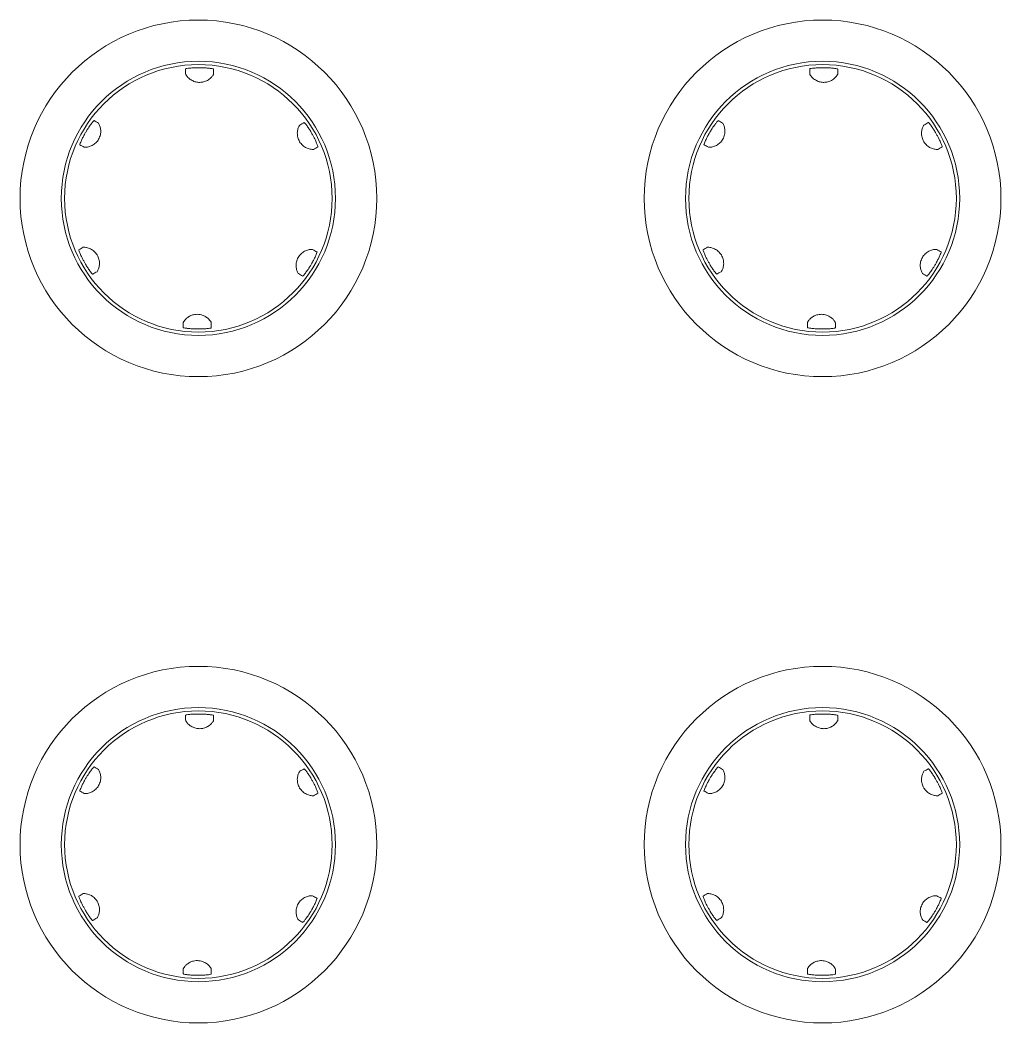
# Model space of a CAD drawing. Header units: millimetres. Extents: x 20 to 1660, y 4 to 1168.
# Drawn here: x 261.38 to 305.38, y 599.35 to 644.35 of the extents above; entities that cross this region are included whole.
import ezdxf

# ---------------------------------------------------------------- set-up
doc = ezdxf.new("R2010")
doc.units = ezdxf.units.MM
doc.header["$LTSCALE"] = 4
doc.layers.add('Visible Edges(A H Standard)', color=7, linetype='Continuous', lineweight=18)

msp = doc.modelspace()

# ---------------------------------------------------------------- linework, layer by layer
at = {"layer": 'Visible Edges(A H Standard)'}
for centre, radius in [((269.376, 636.355), 8), ((297.376, 636.355), 8), ((269.376, 636.355), 6.15), ((269.376, 636.355), 6), ((297.376, 636.355), 6.15), ((297.376, 636.355), 6), ((269.376, 607.355), 8), ((297.376, 607.355), 8), ((269.376, 607.355), 6.15), ((269.376, 607.355), 6), ((297.376, 607.355), 6.15), ((297.376, 607.355), 6)]:
    msp.add_circle(centre, radius, dxfattribs=at)
for points, knots in [([(268.799, 642.164), (268.799, 642.166), (268.807, 642.17), (268.843, 642.178), (268.877, 642.184), (268.968, 642.196), (269.024, 642.202), (269.132, 642.21), (269.178, 642.212), (269.267, 642.215), (269.307, 642.216), (269.39, 642.217), (269.433, 642.217), (269.515, 642.215), (269.556, 642.214), (269.641, 642.21), (269.685, 642.207), (269.795, 642.198), (269.857, 642.192), (269.957, 642.178), (269.994, 642.171), (270.035, 642.162), (270.045, 642.159), (270.055, 642.155), (270.056, 642.154), (270.056, 642.153)], [0.0050526, 0.0050526, 0.0050526, 0.0050526, 0.0209335, 0.0209335, 0.0421493, 0.0421493, 0.0639025, 0.0639025, 0.0788198, 0.0788198, 0.0911081, 0.0911081, 0.1036264, 0.1036264, 0.1158981, 0.1158981, 0.1294983, 0.1294983, 0.152114, 0.152114, 0.172933, 0.172933, 0.185567, 0.185567, 0.1930408, 0.1930408, 0.1930408, 0.1930408]), ([(268.8, 641.937), (268.8, 641.975), (268.8, 642.014), (268.8, 642.089), (268.799, 642.127), (268.799, 642.164)], [0, 0, 0, 0, 0.2608119, 0.2608119, 0.5174788, 0.5174788, 0.5174788, 0.5174788]), ([(270.056, 642.153), (270.056, 642.115), (270.056, 642.077), (270.056, 642.001), (270.056, 641.964), (270.055, 641.926)], [0.001464, 0.001464, 0.001464, 0.001464, 0.2608124, 0.2608124, 0.5189912, 0.5189912, 0.5189912, 0.5189912]), ([(296.799, 642.164), (296.799, 642.166), (296.807, 642.17), (296.843, 642.178), (296.877, 642.184), (296.968, 642.196), (297.024, 642.202), (297.132, 642.21), (297.178, 642.212), (297.267, 642.215), (297.307, 642.216), (297.39, 642.217), (297.433, 642.217), (297.515, 642.215), (297.556, 642.214), (297.641, 642.21), (297.685, 642.207), (297.795, 642.198), (297.857, 642.192), (297.957, 642.178), (297.994, 642.171), (298.035, 642.162), (298.045, 642.159), (298.055, 642.155), (298.056, 642.154), (298.056, 642.153)], [0.0050526, 0.0050526, 0.0050526, 0.0050526, 0.0209335, 0.0209335, 0.0421493, 0.0421493, 0.0639025, 0.0639025, 0.0788198, 0.0788198, 0.0911081, 0.0911081, 0.1036264, 0.1036264, 0.1158981, 0.1158981, 0.1294983, 0.1294983, 0.152114, 0.152114, 0.172933, 0.172933, 0.185567, 0.185567, 0.1930408, 0.1930408, 0.1930408, 0.1930408]), ([(296.8, 641.937), (296.8, 641.975), (296.8, 642.014), (296.8, 642.089), (296.799, 642.127), (296.799, 642.164)], [0, 0, 0, 0, 0.2608119, 0.2608119, 0.5174788, 0.5174788, 0.5174788, 0.5174788]), ([(298.056, 642.153), (298.056, 642.115), (298.056, 642.077), (298.056, 642.001), (298.056, 641.964), (298.055, 641.926)], [0.001464, 0.001464, 0.001464, 0.001464, 0.2608124, 0.2608124, 0.5189912, 0.5189912, 0.5189912, 0.5189912]), ([(270.055, 641.926), (270.055, 641.921), (270.044, 641.898), (270.001, 641.836), (269.973, 641.8), (269.893, 641.723), (269.844, 641.683), (269.731, 641.621), (269.674, 641.597), (269.556, 641.567), (269.498, 641.559), (269.38, 641.558), (269.321, 641.564), (269.204, 641.592), (269.147, 641.614), (269.034, 641.673), (268.983, 641.711), (268.895, 641.793), (268.861, 641.835), (268.812, 641.907), (268.8, 641.932), (268.8, 641.937)], [-0.277297, -0.277297, -0.277297, -0.277297, -0.2408031, -0.2408031, -0.2110318, -0.2110318, -0.1825766, -0.1825766, -0.1593494, -0.1593494, -0.1383563, -0.1383563, -0.1174789, -0.1174789, -0.094839, -0.094839, -0.0675962, -0.0675962, -0.0356357, -0.0356357, 0, 0, 0, 0]), ([(298.055, 641.926), (298.055, 641.921), (298.044, 641.898), (298.001, 641.836), (297.973, 641.8), (297.893, 641.723), (297.844, 641.683), (297.731, 641.621), (297.674, 641.597), (297.556, 641.567), (297.498, 641.559), (297.38, 641.558), (297.321, 641.564), (297.204, 641.592), (297.147, 641.614), (297.034, 641.673), (296.983, 641.711), (296.895, 641.793), (296.861, 641.835), (296.812, 641.907), (296.8, 641.932), (296.8, 641.937)], [-0.277297, -0.277297, -0.277297, -0.277297, -0.2408031, -0.2408031, -0.2110318, -0.2110318, -0.1825766, -0.1825766, -0.1593494, -0.1593494, -0.1383563, -0.1383563, -0.1174789, -0.1174789, -0.094839, -0.094839, -0.0675962, -0.0675962, -0.0356357, -0.0356357, 0, 0, 0, 0]), ([(264.057, 638.76), (264.055, 638.761), (264.056, 638.769), (264.066, 638.804), (264.078, 638.837), (264.114, 638.923), (264.138, 638.976), (264.189, 639.081), (264.213, 639.129), (264.254, 639.204), (264.268, 639.231), (264.295, 639.278), (264.306, 639.298), (264.329, 639.337), (264.341, 639.356), (264.366, 639.398), (264.38, 639.42), (264.415, 639.477), (264.437, 639.51), (264.505, 639.611), (264.544, 639.665), (264.606, 639.747), (264.633, 639.78), (264.668, 639.82), (264.679, 639.832), (264.691, 639.842), (264.694, 639.843), (264.695, 639.843)], [0.0050526, 0.0050526, 0.0050526, 0.0050526, 0.0209342, 0.0209342, 0.0422625, 0.0422625, 0.0644389, 0.0644389, 0.0815175, 0.0815175, 0.0906589, 0.0906589, 0.0976208, 0.0976208, 0.1042775, 0.1042775, 0.112119, 0.112119, 0.1244509, 0.1244509, 0.1504493, 0.1504493, 0.1759928, 0.1759928, 0.1945331, 0.1945331, 0.2065534, 0.2065534, 0.2065534, 0.2065534]), ([(264.891, 639.728), (264.894, 639.727), (264.9, 639.718), (264.92, 639.684), (264.932, 639.659), (264.962, 639.581), (264.979, 639.525), (264.996, 639.398), (264.997, 639.332), (264.977, 639.193), (264.957, 639.124), (264.895, 638.994), (264.856, 638.934), (264.763, 638.831), (264.711, 638.788), (264.598, 638.717), (264.539, 638.692), (264.425, 638.656), (264.372, 638.648), (264.286, 638.642), (264.258, 638.644), (264.253, 638.647)], [-0.2745814, -0.2745814, -0.2745814, -0.2745814, -0.2512857, -0.2512857, -0.2281491, -0.2281491, -0.1975121, -0.1975121, -0.170653, -0.170653, -0.1447631, -0.1447631, -0.1195712, -0.1195712, -0.0947901, -0.0947901, -0.0671927, -0.0671927, -0.0356579, -0.0356579, -0.0000154, -0.0000154, -0.0000154, -0.0000154]), ([(264.695, 639.843), (264.728, 639.823), (264.761, 639.804), (264.827, 639.766), (264.859, 639.747), (264.891, 639.728)], [0.001464, 0.001464, 0.001464, 0.001464, 0.265031, 0.265031, 0.5189911, 0.5189911, 0.5189911, 0.5189911]), ([(274.541, 638.552), (274.538, 638.551), (274.527, 638.549), (274.49, 638.55), (274.463, 638.551), (274.382, 638.563), (274.325, 638.576), (274.207, 638.624), (274.15, 638.656), (274.04, 638.741), (273.989, 638.792), (273.906, 638.91), (273.873, 638.974), (273.829, 639.106), (273.817, 639.173), (273.811, 639.307), (273.818, 639.371), (273.845, 639.49), (273.865, 639.541), (273.903, 639.619), (273.919, 639.642), (273.923, 639.645)], [-0.2748649, -0.2748649, -0.2748649, -0.2748649, -0.2520329, -0.2520329, -0.2293057, -0.2293057, -0.1983464, -0.1983464, -0.1716119, -0.1716119, -0.1456849, -0.1456849, -0.1203829, -0.1203829, -0.0954605, -0.0954605, -0.0679128, -0.0679128, -0.0356556, -0.0356556, -0.0000154, -0.0000154, -0.0000154, -0.0000154]), ([(273.923, 639.645), (273.957, 639.665), (273.99, 639.684), (274.055, 639.722), (274.087, 639.741), (274.119, 639.759)], [0, 0, 0, 0, 0.2650872, 0.2650872, 0.5174787, 0.5174787, 0.5174787, 0.5174787]), ([(274.119, 639.759), (274.121, 639.76), (274.128, 639.755), (274.153, 639.728), (274.175, 639.702), (274.232, 639.628), (274.266, 639.581), (274.331, 639.484), (274.36, 639.439), (274.406, 639.366), (274.421, 639.34), (274.449, 639.294), (274.46, 639.274), (274.483, 639.234), (274.494, 639.215), (274.517, 639.172), (274.53, 639.149), (274.561, 639.09), (274.579, 639.054), (274.633, 638.945), (274.66, 638.885), (274.7, 638.789), (274.715, 638.75), (274.732, 638.7), (274.737, 638.684), (274.739, 638.669), (274.739, 638.666), (274.738, 638.665)], [0.0050526, 0.0050526, 0.0050526, 0.0050526, 0.0209342, 0.0209342, 0.0422625, 0.0422625, 0.0644389, 0.0644389, 0.0815175, 0.0815175, 0.0906588, 0.0906588, 0.0976208, 0.0976208, 0.1042776, 0.1042776, 0.1121191, 0.1121191, 0.124451, 0.124451, 0.1504494, 0.1504494, 0.1759928, 0.1759928, 0.194533, 0.194533, 0.2065532, 0.2065532, 0.2065532, 0.2065532]), ([(292.057, 638.76), (292.055, 638.761), (292.056, 638.769), (292.066, 638.804), (292.078, 638.837), (292.114, 638.923), (292.138, 638.976), (292.189, 639.081), (292.213, 639.129), (292.254, 639.204), (292.268, 639.231), (292.295, 639.278), (292.306, 639.298), (292.329, 639.337), (292.341, 639.356), (292.366, 639.398), (292.38, 639.42), (292.415, 639.477), (292.437, 639.51), (292.505, 639.611), (292.544, 639.665), (292.606, 639.747), (292.633, 639.78), (292.668, 639.82), (292.679, 639.832), (292.691, 639.842), (292.694, 639.843), (292.695, 639.843)], [0.0050526, 0.0050526, 0.0050526, 0.0050526, 0.0209342, 0.0209342, 0.0422625, 0.0422625, 0.0644389, 0.0644389, 0.0815175, 0.0815175, 0.0906589, 0.0906589, 0.0976208, 0.0976208, 0.1042775, 0.1042775, 0.112119, 0.112119, 0.1244509, 0.1244509, 0.1504493, 0.1504493, 0.1759928, 0.1759928, 0.1945331, 0.1945331, 0.2065534, 0.2065534, 0.2065534, 0.2065534]), ([(292.891, 639.728), (292.894, 639.727), (292.9, 639.718), (292.92, 639.684), (292.932, 639.659), (292.962, 639.581), (292.979, 639.525), (292.996, 639.398), (292.997, 639.332), (292.977, 639.193), (292.957, 639.124), (292.895, 638.994), (292.856, 638.934), (292.763, 638.831), (292.711, 638.788), (292.598, 638.717), (292.539, 638.692), (292.425, 638.656), (292.372, 638.648), (292.286, 638.642), (292.258, 638.644), (292.253, 638.647)], [-0.2745814, -0.2745814, -0.2745814, -0.2745814, -0.2512857, -0.2512857, -0.2281491, -0.2281491, -0.1975121, -0.1975121, -0.170653, -0.170653, -0.1447631, -0.1447631, -0.1195712, -0.1195712, -0.0947901, -0.0947901, -0.0671927, -0.0671927, -0.0356579, -0.0356579, -0.0000154, -0.0000154, -0.0000154, -0.0000154]), ([(292.695, 639.843), (292.728, 639.823), (292.761, 639.804), (292.827, 639.766), (292.859, 639.747), (292.891, 639.728)], [0.001464, 0.001464, 0.001464, 0.001464, 0.265031, 0.265031, 0.5189911, 0.5189911, 0.5189911, 0.5189911]), ([(302.541, 638.552), (302.538, 638.551), (302.527, 638.549), (302.49, 638.55), (302.463, 638.551), (302.382, 638.563), (302.325, 638.576), (302.207, 638.624), (302.15, 638.656), (302.04, 638.741), (301.989, 638.792), (301.906, 638.91), (301.873, 638.974), (301.829, 639.106), (301.817, 639.173), (301.811, 639.307), (301.818, 639.371), (301.845, 639.49), (301.865, 639.541), (301.903, 639.619), (301.919, 639.642), (301.923, 639.645)], [-0.2748649, -0.2748649, -0.2748649, -0.2748649, -0.2520329, -0.2520329, -0.2293057, -0.2293057, -0.1983464, -0.1983464, -0.1716119, -0.1716119, -0.1456849, -0.1456849, -0.1203829, -0.1203829, -0.0954605, -0.0954605, -0.0679128, -0.0679128, -0.0356556, -0.0356556, -0.0000154, -0.0000154, -0.0000154, -0.0000154]), ([(301.923, 639.645), (301.957, 639.665), (301.99, 639.684), (302.055, 639.722), (302.087, 639.741), (302.119, 639.759)], [0, 0, 0, 0, 0.2650872, 0.2650872, 0.5174787, 0.5174787, 0.5174787, 0.5174787]), ([(302.119, 639.759), (302.121, 639.76), (302.128, 639.755), (302.153, 639.728), (302.175, 639.702), (302.232, 639.628), (302.266, 639.581), (302.331, 639.484), (302.36, 639.439), (302.406, 639.366), (302.421, 639.34), (302.449, 639.294), (302.46, 639.274), (302.483, 639.234), (302.494, 639.215), (302.517, 639.172), (302.53, 639.149), (302.561, 639.09), (302.579, 639.054), (302.633, 638.945), (302.66, 638.885), (302.7, 638.789), (302.715, 638.75), (302.732, 638.7), (302.737, 638.684), (302.739, 638.669), (302.739, 638.666), (302.738, 638.665)], [0.0050526, 0.0050526, 0.0050526, 0.0050526, 0.0209342, 0.0209342, 0.0422625, 0.0422625, 0.0644389, 0.0644389, 0.0815175, 0.0815175, 0.0906588, 0.0906588, 0.0976208, 0.0976208, 0.1042776, 0.1042776, 0.1121191, 0.1121191, 0.124451, 0.124451, 0.1504494, 0.1504494, 0.1759928, 0.1759928, 0.194533, 0.194533, 0.2065532, 0.2065532, 0.2065532, 0.2065532]), ([(264.253, 638.647), (264.22, 638.666), (264.186, 638.685), (264.121, 638.723), (264.089, 638.741), (264.057, 638.76)], [0, 0, 0, 0, 0.2650305, 0.2650305, 0.5174787, 0.5174787, 0.5174787, 0.5174787]), ([(274.738, 638.665), (274.705, 638.646), (274.671, 638.627), (274.605, 638.589), (274.573, 638.571), (274.541, 638.552)], [0.001464, 0.001464, 0.001464, 0.001464, 0.2650877, 0.2650877, 0.5189911, 0.5189911, 0.5189911, 0.5189911]), ([(292.253, 638.647), (292.22, 638.666), (292.186, 638.685), (292.121, 638.723), (292.089, 638.741), (292.057, 638.76)], [0, 0, 0, 0, 0.2650305, 0.2650305, 0.5174787, 0.5174787, 0.5174787, 0.5174787]), ([(302.738, 638.665), (302.705, 638.646), (302.671, 638.627), (302.605, 638.589), (302.573, 638.571), (302.541, 638.552)], [0.001464, 0.001464, 0.001464, 0.001464, 0.2650877, 0.2650877, 0.5189911, 0.5189911, 0.5189911, 0.5189911]), ([(264.015, 634.044), (264.048, 634.063), (264.082, 634.083), (264.147, 634.12), (264.18, 634.139), (264.212, 634.157)], [0.001464, 0.001464, 0.001464, 0.001464, 0.2650877, 0.2650877, 0.5189911, 0.5189911, 0.5189911, 0.5189911]), ([(264.212, 634.157), (264.215, 634.158), (264.225, 634.16), (264.263, 634.159), (264.29, 634.158), (264.371, 634.146), (264.428, 634.133), (264.546, 634.085), (264.603, 634.053), (264.713, 633.968), (264.763, 633.917), (264.847, 633.799), (264.879, 633.735), (264.924, 633.603), (264.935, 633.536), (264.942, 633.402), (264.934, 633.338), (264.908, 633.219), (264.888, 633.168), (264.85, 633.09), (264.834, 633.067), (264.83, 633.064)], [-0.2748649, -0.2748649, -0.2748649, -0.2748649, -0.2520329, -0.2520329, -0.2293057, -0.2293057, -0.1983464, -0.1983464, -0.1716119, -0.1716119, -0.1456849, -0.1456849, -0.1203829, -0.1203829, -0.0954605, -0.0954605, -0.0679128, -0.0679128, -0.0356556, -0.0356556, -0.0000154, -0.0000154, -0.0000154, -0.0000154]), ([(273.862, 632.981), (273.859, 632.982), (273.852, 632.992), (273.833, 633.026), (273.821, 633.05), (273.79, 633.128), (273.773, 633.184), (273.757, 633.311), (273.756, 633.377), (273.776, 633.516), (273.796, 633.585), (273.857, 633.715), (273.897, 633.775), (273.99, 633.878), (274.042, 633.921), (274.155, 633.992), (274.214, 634.017), (274.328, 634.053), (274.381, 634.061), (274.467, 634.067), (274.495, 634.065), (274.499, 634.062)], [-0.2745814, -0.2745814, -0.2745814, -0.2745814, -0.2512857, -0.2512857, -0.2281491, -0.2281491, -0.1975121, -0.1975121, -0.170653, -0.170653, -0.1447631, -0.1447631, -0.1195712, -0.1195712, -0.0947901, -0.0947901, -0.0671927, -0.0671927, -0.0356579, -0.0356579, -0.0000154, -0.0000154, -0.0000154, -0.0000154]), ([(274.499, 634.062), (274.533, 634.043), (274.567, 634.024), (274.632, 633.986), (274.664, 633.968), (274.696, 633.949)], [0, 0, 0, 0, 0.2650305, 0.2650305, 0.5174787, 0.5174787, 0.5174787, 0.5174787]), ([(292.015, 634.044), (292.048, 634.063), (292.082, 634.083), (292.147, 634.12), (292.18, 634.139), (292.212, 634.157)], [0.001464, 0.001464, 0.001464, 0.001464, 0.2650877, 0.2650877, 0.5189911, 0.5189911, 0.5189911, 0.5189911]), ([(292.212, 634.157), (292.215, 634.158), (292.225, 634.16), (292.263, 634.159), (292.29, 634.158), (292.371, 634.146), (292.428, 634.133), (292.546, 634.085), (292.603, 634.053), (292.713, 633.968), (292.763, 633.917), (292.847, 633.799), (292.879, 633.735), (292.924, 633.603), (292.935, 633.536), (292.942, 633.402), (292.934, 633.338), (292.908, 633.219), (292.888, 633.168), (292.85, 633.09), (292.834, 633.067), (292.83, 633.064)], [-0.2748649, -0.2748649, -0.2748649, -0.2748649, -0.2520329, -0.2520329, -0.2293057, -0.2293057, -0.1983464, -0.1983464, -0.1716119, -0.1716119, -0.1456849, -0.1456849, -0.1203829, -0.1203829, -0.0954605, -0.0954605, -0.0679128, -0.0679128, -0.0356556, -0.0356556, -0.0000154, -0.0000154, -0.0000154, -0.0000154]), ([(301.862, 632.981), (301.859, 632.982), (301.852, 632.992), (301.833, 633.026), (301.821, 633.05), (301.79, 633.128), (301.773, 633.184), (301.757, 633.311), (301.756, 633.377), (301.776, 633.516), (301.796, 633.585), (301.857, 633.715), (301.897, 633.775), (301.99, 633.878), (302.042, 633.921), (302.155, 633.992), (302.214, 634.017), (302.328, 634.053), (302.381, 634.061), (302.467, 634.067), (302.495, 634.065), (302.499, 634.062)], [-0.2745814, -0.2745814, -0.2745814, -0.2745814, -0.2512857, -0.2512857, -0.2281491, -0.2281491, -0.1975121, -0.1975121, -0.170653, -0.170653, -0.1447631, -0.1447631, -0.1195712, -0.1195712, -0.0947901, -0.0947901, -0.0671927, -0.0671927, -0.0356579, -0.0356579, -0.0000154, -0.0000154, -0.0000154, -0.0000154]), ([(302.499, 634.062), (302.533, 634.043), (302.567, 634.024), (302.632, 633.986), (302.664, 633.968), (302.696, 633.949)], [0, 0, 0, 0, 0.2650305, 0.2650305, 0.5174787, 0.5174787, 0.5174787, 0.5174787]), ([(264.634, 632.95), (264.632, 632.949), (264.625, 632.954), (264.6, 632.981), (264.578, 633.007), (264.521, 633.081), (264.487, 633.128), (264.422, 633.225), (264.392, 633.27), (264.347, 633.343), (264.331, 633.369), (264.304, 633.415), (264.292, 633.435), (264.27, 633.475), (264.259, 633.495), (264.236, 633.537), (264.223, 633.56), (264.192, 633.619), (264.174, 633.655), (264.12, 633.764), (264.093, 633.824), (264.053, 633.92), (264.038, 633.959), (264.021, 634.009), (264.016, 634.025), (264.013, 634.04), (264.013, 634.044), (264.015, 634.044)], [0.0050526, 0.0050526, 0.0050526, 0.0050526, 0.0209342, 0.0209342, 0.0422625, 0.0422625, 0.0644389, 0.0644389, 0.0815175, 0.0815175, 0.0906588, 0.0906588, 0.0976208, 0.0976208, 0.1042776, 0.1042776, 0.1121191, 0.1121191, 0.124451, 0.124451, 0.1504494, 0.1504494, 0.1759928, 0.1759928, 0.194533, 0.194533, 0.2065532, 0.2065532, 0.2065532, 0.2065532]), ([(274.696, 633.949), (274.698, 633.948), (274.697, 633.94), (274.686, 633.905), (274.675, 633.872), (274.639, 633.786), (274.615, 633.733), (274.564, 633.629), (274.54, 633.581), (274.499, 633.505), (274.484, 633.478), (274.458, 633.432), (274.446, 633.411), (274.423, 633.372), (274.412, 633.353), (274.387, 633.311), (274.373, 633.289), (274.338, 633.232), (274.316, 633.199), (274.248, 633.098), (274.209, 633.044), (274.147, 632.962), (274.12, 632.929), (274.085, 632.889), (274.074, 632.877), (274.062, 632.867), (274.059, 632.866), (274.058, 632.866)], [0.0050526, 0.0050526, 0.0050526, 0.0050526, 0.0209342, 0.0209342, 0.0422625, 0.0422625, 0.0644389, 0.0644389, 0.0815175, 0.0815175, 0.0906589, 0.0906589, 0.0976208, 0.0976208, 0.1042775, 0.1042775, 0.112119, 0.112119, 0.1244509, 0.1244509, 0.1504493, 0.1504493, 0.1759928, 0.1759928, 0.1945331, 0.1945331, 0.2065534, 0.2065534, 0.2065534, 0.2065534]), ([(292.634, 632.95), (292.632, 632.949), (292.625, 632.954), (292.6, 632.981), (292.578, 633.007), (292.521, 633.081), (292.487, 633.128), (292.422, 633.225), (292.392, 633.27), (292.347, 633.343), (292.331, 633.369), (292.304, 633.415), (292.292, 633.435), (292.27, 633.475), (292.259, 633.495), (292.236, 633.537), (292.223, 633.56), (292.192, 633.619), (292.174, 633.655), (292.12, 633.764), (292.093, 633.824), (292.053, 633.92), (292.038, 633.959), (292.021, 634.009), (292.016, 634.025), (292.013, 634.04), (292.013, 634.044), (292.015, 634.044)], [0.0050526, 0.0050526, 0.0050526, 0.0050526, 0.0209342, 0.0209342, 0.0422625, 0.0422625, 0.0644389, 0.0644389, 0.0815175, 0.0815175, 0.0906588, 0.0906588, 0.0976208, 0.0976208, 0.1042776, 0.1042776, 0.1121191, 0.1121191, 0.124451, 0.124451, 0.1504494, 0.1504494, 0.1759928, 0.1759928, 0.194533, 0.194533, 0.2065532, 0.2065532, 0.2065532, 0.2065532]), ([(302.696, 633.949), (302.698, 633.948), (302.697, 633.94), (302.686, 633.905), (302.675, 633.872), (302.639, 633.786), (302.615, 633.733), (302.564, 633.629), (302.54, 633.581), (302.499, 633.505), (302.484, 633.478), (302.458, 633.432), (302.446, 633.411), (302.423, 633.372), (302.412, 633.353), (302.387, 633.311), (302.373, 633.289), (302.338, 633.232), (302.316, 633.199), (302.248, 633.098), (302.209, 633.044), (302.147, 632.962), (302.12, 632.929), (302.085, 632.889), (302.074, 632.877), (302.062, 632.867), (302.059, 632.866), (302.058, 632.866)], [0.0050526, 0.0050526, 0.0050526, 0.0050526, 0.0209342, 0.0209342, 0.0422625, 0.0422625, 0.0644389, 0.0644389, 0.0815175, 0.0815175, 0.0906589, 0.0906589, 0.0976208, 0.0976208, 0.1042775, 0.1042775, 0.112119, 0.112119, 0.1244509, 0.1244509, 0.1504493, 0.1504493, 0.1759928, 0.1759928, 0.1945331, 0.1945331, 0.2065534, 0.2065534, 0.2065534, 0.2065534]), ([(264.83, 633.064), (264.796, 633.045), (264.763, 633.025), (264.697, 632.987), (264.665, 632.969), (264.634, 632.95)], [0, 0, 0, 0, 0.2650872, 0.2650872, 0.5174787, 0.5174787, 0.5174787, 0.5174787]), ([(274.058, 632.866), (274.025, 632.886), (273.991, 632.905), (273.926, 632.943), (273.894, 632.962), (273.862, 632.981)], [0.001464, 0.001464, 0.001464, 0.001464, 0.265031, 0.265031, 0.5189911, 0.5189911, 0.5189911, 0.5189911]), ([(292.83, 633.064), (292.796, 633.045), (292.763, 633.025), (292.697, 632.987), (292.665, 632.969), (292.634, 632.95)], [0, 0, 0, 0, 0.2650872, 0.2650872, 0.5174787, 0.5174787, 0.5174787, 0.5174787]), ([(302.058, 632.866), (302.025, 632.886), (301.991, 632.905), (301.926, 632.943), (301.894, 632.962), (301.862, 632.981)], [0.001464, 0.001464, 0.001464, 0.001464, 0.265031, 0.265031, 0.5189911, 0.5189911, 0.5189911, 0.5189911]), ([(268.697, 630.783), (268.697, 630.786), (268.702, 630.797), (268.723, 630.832), (268.739, 630.857), (268.788, 630.917), (268.821, 630.953), (268.905, 631.02), (268.951, 631.051), (269.052, 631.101), (269.103, 631.119), (269.197, 631.141), (269.237, 631.147), (269.315, 631.152), (269.351, 631.151), (269.429, 631.144), (269.47, 631.137), (269.564, 631.111), (269.615, 631.091), (269.721, 631.034), (269.771, 630.996), (269.859, 630.916), (269.892, 630.873), (269.941, 630.802), (269.953, 630.777), (269.953, 630.772)], [-0.2785625, -0.2785625, -0.2785625, -0.2785625, -0.2532676, -0.2532676, -0.2275298, -0.2275298, -0.2007682, -0.2007682, -0.177397, -0.177397, -0.1569657, -0.1569657, -0.1425472, -0.1425472, -0.1295459, -0.1295459, -0.1148331, -0.1148331, -0.0943326, -0.0943326, -0.0672676, -0.0672676, -0.0356234, -0.0356234, -0.0000154, -0.0000154, -0.0000154, -0.0000154]), ([(296.697, 630.783), (296.697, 630.786), (296.702, 630.797), (296.723, 630.832), (296.739, 630.857), (296.788, 630.917), (296.821, 630.953), (296.905, 631.02), (296.951, 631.051), (297.052, 631.101), (297.103, 631.119), (297.197, 631.141), (297.237, 631.147), (297.315, 631.152), (297.351, 631.151), (297.429, 631.144), (297.47, 631.137), (297.564, 631.111), (297.615, 631.091), (297.721, 631.034), (297.771, 630.996), (297.859, 630.916), (297.892, 630.873), (297.941, 630.802), (297.953, 630.777), (297.953, 630.772)], [-0.2785625, -0.2785625, -0.2785625, -0.2785625, -0.2532676, -0.2532676, -0.2275298, -0.2275298, -0.2007682, -0.2007682, -0.177397, -0.177397, -0.1569657, -0.1569657, -0.1425472, -0.1425472, -0.1295459, -0.1295459, -0.1148331, -0.1148331, -0.0943326, -0.0943326, -0.0672676, -0.0672676, -0.0356234, -0.0356234, -0.0000154, -0.0000154, -0.0000154, -0.0000154]), ([(268.696, 630.556), (268.696, 630.594), (268.697, 630.632), (268.697, 630.708), (268.697, 630.746), (268.697, 630.783)], [0.001464, 0.001464, 0.001464, 0.001464, 0.2614113, 0.2614113, 0.5189912, 0.5189912, 0.5189912, 0.5189912]), ([(269.953, 630.545), (269.953, 630.543), (269.946, 630.54), (269.91, 630.531), (269.876, 630.525), (269.785, 630.513), (269.728, 630.507), (269.62, 630.499), (269.573, 630.497), (269.486, 630.494), (269.446, 630.493), (269.366, 630.492), (269.325, 630.492), (269.245, 630.494), (269.205, 630.495), (269.123, 630.498), (269.08, 630.501), (268.963, 630.51), (268.901, 630.517), (268.803, 630.53), (268.765, 630.536), (268.721, 630.546), (268.709, 630.549), (268.698, 630.553), (268.696, 630.555), (268.696, 630.556)], [0.0050526, 0.0050526, 0.0050526, 0.0050526, 0.0209336, 0.0209336, 0.0421612, 0.0421612, 0.0639827, 0.0639827, 0.0789493, 0.0789493, 0.0909422, 0.0909422, 0.1029789, 0.1029789, 0.1148817, 0.1148817, 0.1281141, 0.1281141, 0.1527445, 0.1527445, 0.1772586, 0.1772586, 0.1928722, 0.1928722, 0.2023926, 0.2023926, 0.2023926, 0.2023926]), ([(269.953, 630.772), (269.953, 630.734), (269.953, 630.695), (269.953, 630.62), (269.953, 630.582), (269.953, 630.545)], [0, 0, 0, 0, 0.2614108, 0.2614108, 0.5174788, 0.5174788, 0.5174788, 0.5174788]), ([(296.696, 630.556), (296.696, 630.594), (296.697, 630.632), (296.697, 630.708), (296.697, 630.746), (296.697, 630.783)], [0.001464, 0.001464, 0.001464, 0.001464, 0.2614113, 0.2614113, 0.5189912, 0.5189912, 0.5189912, 0.5189912]), ([(297.953, 630.545), (297.953, 630.543), (297.946, 630.54), (297.91, 630.531), (297.876, 630.525), (297.785, 630.513), (297.728, 630.507), (297.62, 630.499), (297.573, 630.497), (297.486, 630.494), (297.446, 630.493), (297.366, 630.492), (297.325, 630.492), (297.245, 630.494), (297.205, 630.495), (297.123, 630.498), (297.08, 630.501), (296.963, 630.51), (296.901, 630.517), (296.803, 630.53), (296.765, 630.536), (296.721, 630.546), (296.709, 630.549), (296.698, 630.553), (296.696, 630.555), (296.696, 630.556)], [0.0050526, 0.0050526, 0.0050526, 0.0050526, 0.0209336, 0.0209336, 0.0421612, 0.0421612, 0.0639827, 0.0639827, 0.0789493, 0.0789493, 0.0909422, 0.0909422, 0.1029789, 0.1029789, 0.1148817, 0.1148817, 0.1281141, 0.1281141, 0.1527445, 0.1527445, 0.1772586, 0.1772586, 0.1928722, 0.1928722, 0.2023926, 0.2023926, 0.2023926, 0.2023926]), ([(297.953, 630.772), (297.953, 630.734), (297.953, 630.695), (297.953, 630.62), (297.953, 630.582), (297.953, 630.545)], [0, 0, 0, 0, 0.2614108, 0.2614108, 0.5174788, 0.5174788, 0.5174788, 0.5174788]), ([(268.799, 613.164), (268.799, 613.166), (268.807, 613.17), (268.843, 613.178), (268.877, 613.184), (268.968, 613.196), (269.024, 613.202), (269.132, 613.21), (269.178, 613.212), (269.267, 613.215), (269.307, 613.216), (269.39, 613.217), (269.433, 613.217), (269.515, 613.215), (269.556, 613.214), (269.641, 613.21), (269.685, 613.207), (269.795, 613.198), (269.857, 613.192), (269.957, 613.178), (269.994, 613.171), (270.035, 613.162), (270.045, 613.159), (270.055, 613.155), (270.056, 613.154), (270.056, 613.153)], [0.0050526, 0.0050526, 0.0050526, 0.0050526, 0.0209335, 0.0209335, 0.0421493, 0.0421493, 0.0639025, 0.0639025, 0.0788198, 0.0788198, 0.0911081, 0.0911081, 0.1036264, 0.1036264, 0.1158981, 0.1158981, 0.1294983, 0.1294983, 0.152114, 0.152114, 0.172933, 0.172933, 0.185567, 0.185567, 0.1930408, 0.1930408, 0.1930408, 0.1930408]), ([(268.8, 612.937), (268.8, 612.975), (268.8, 613.014), (268.8, 613.089), (268.799, 613.127), (268.799, 613.164)], [0, 0, 0, 0, 0.2608119, 0.2608119, 0.5174788, 0.5174788, 0.5174788, 0.5174788]), ([(270.055, 612.926), (270.055, 612.921), (270.044, 612.898), (270.001, 612.836), (269.973, 612.8), (269.893, 612.723), (269.844, 612.683), (269.731, 612.621), (269.674, 612.597), (269.556, 612.567), (269.498, 612.559), (269.38, 612.558), (269.321, 612.564), (269.204, 612.592), (269.147, 612.614), (269.034, 612.673), (268.983, 612.711), (268.895, 612.793), (268.861, 612.835), (268.812, 612.907), (268.8, 612.932), (268.8, 612.937)], [-0.277297, -0.277297, -0.277297, -0.277297, -0.2408031, -0.2408031, -0.2110318, -0.2110318, -0.1825766, -0.1825766, -0.1593494, -0.1593494, -0.1383563, -0.1383563, -0.1174789, -0.1174789, -0.094839, -0.094839, -0.0675962, -0.0675962, -0.0356357, -0.0356357, 0, 0, 0, 0]), ([(270.056, 613.153), (270.056, 613.115), (270.056, 613.077), (270.056, 613.001), (270.056, 612.964), (270.055, 612.926)], [0.001464, 0.001464, 0.001464, 0.001464, 0.2608124, 0.2608124, 0.5189912, 0.5189912, 0.5189912, 0.5189912]), ([(296.799, 613.164), (296.799, 613.166), (296.807, 613.17), (296.843, 613.178), (296.877, 613.184), (296.968, 613.196), (297.024, 613.202), (297.132, 613.21), (297.178, 613.212), (297.267, 613.215), (297.307, 613.216), (297.39, 613.217), (297.433, 613.217), (297.515, 613.215), (297.556, 613.214), (297.641, 613.21), (297.685, 613.207), (297.795, 613.198), (297.857, 613.192), (297.957, 613.178), (297.994, 613.171), (298.035, 613.162), (298.045, 613.159), (298.055, 613.155), (298.056, 613.154), (298.056, 613.153)], [0.0050526, 0.0050526, 0.0050526, 0.0050526, 0.0209335, 0.0209335, 0.0421493, 0.0421493, 0.0639025, 0.0639025, 0.0788198, 0.0788198, 0.0911081, 0.0911081, 0.1036264, 0.1036264, 0.1158981, 0.1158981, 0.1294983, 0.1294983, 0.152114, 0.152114, 0.172933, 0.172933, 0.185567, 0.185567, 0.1930408, 0.1930408, 0.1930408, 0.1930408]), ([(296.8, 612.937), (296.8, 612.975), (296.8, 613.014), (296.8, 613.089), (296.799, 613.127), (296.799, 613.164)], [0, 0, 0, 0, 0.2608119, 0.2608119, 0.5174788, 0.5174788, 0.5174788, 0.5174788]), ([(298.055, 612.926), (298.055, 612.921), (298.044, 612.898), (298.001, 612.836), (297.973, 612.8), (297.893, 612.723), (297.844, 612.683), (297.731, 612.621), (297.674, 612.597), (297.556, 612.567), (297.498, 612.559), (297.38, 612.558), (297.321, 612.564), (297.204, 612.592), (297.147, 612.614), (297.034, 612.673), (296.983, 612.711), (296.895, 612.793), (296.861, 612.835), (296.812, 612.907), (296.8, 612.932), (296.8, 612.937)], [-0.277297, -0.277297, -0.277297, -0.277297, -0.2408031, -0.2408031, -0.2110318, -0.2110318, -0.1825766, -0.1825766, -0.1593494, -0.1593494, -0.1383563, -0.1383563, -0.1174789, -0.1174789, -0.094839, -0.094839, -0.0675962, -0.0675962, -0.0356357, -0.0356357, 0, 0, 0, 0]), ([(298.056, 613.153), (298.056, 613.115), (298.056, 613.077), (298.056, 613.001), (298.056, 612.964), (298.055, 612.926)], [0.001464, 0.001464, 0.001464, 0.001464, 0.2608124, 0.2608124, 0.5189912, 0.5189912, 0.5189912, 0.5189912]), ([(264.057, 609.76), (264.055, 609.761), (264.056, 609.769), (264.066, 609.804), (264.078, 609.837), (264.114, 609.923), (264.138, 609.976), (264.189, 610.081), (264.213, 610.129), (264.254, 610.204), (264.268, 610.231), (264.295, 610.278), (264.306, 610.298), (264.329, 610.337), (264.341, 610.356), (264.366, 610.398), (264.38, 610.42), (264.415, 610.477), (264.437, 610.51), (264.505, 610.611), (264.544, 610.665), (264.606, 610.747), (264.633, 610.78), (264.668, 610.82), (264.679, 610.832), (264.691, 610.842), (264.694, 610.843), (264.695, 610.843)], [0.0050526, 0.0050526, 0.0050526, 0.0050526, 0.0209342, 0.0209342, 0.0422625, 0.0422625, 0.0644389, 0.0644389, 0.0815175, 0.0815175, 0.0906589, 0.0906589, 0.0976208, 0.0976208, 0.1042775, 0.1042775, 0.112119, 0.112119, 0.1244509, 0.1244509, 0.1504493, 0.1504493, 0.1759928, 0.1759928, 0.1945331, 0.1945331, 0.2065534, 0.2065534, 0.2065534, 0.2065534]), ([(264.891, 610.728), (264.894, 610.727), (264.9, 610.718), (264.92, 610.684), (264.932, 610.659), (264.962, 610.581), (264.979, 610.525), (264.996, 610.398), (264.997, 610.332), (264.977, 610.193), (264.957, 610.124), (264.895, 609.994), (264.856, 609.934), (264.763, 609.831), (264.711, 609.788), (264.598, 609.717), (264.539, 609.692), (264.425, 609.656), (264.372, 609.648), (264.286, 609.642), (264.258, 609.644), (264.253, 609.647)], [-0.2745814, -0.2745814, -0.2745814, -0.2745814, -0.2512857, -0.2512857, -0.2281491, -0.2281491, -0.1975121, -0.1975121, -0.170653, -0.170653, -0.1447631, -0.1447631, -0.1195712, -0.1195712, -0.0947901, -0.0947901, -0.0671927, -0.0671927, -0.0356579, -0.0356579, -0.0000154, -0.0000154, -0.0000154, -0.0000154]), ([(264.695, 610.843), (264.728, 610.823), (264.761, 610.804), (264.827, 610.766), (264.859, 610.747), (264.891, 610.728)], [0.001464, 0.001464, 0.001464, 0.001464, 0.265031, 0.265031, 0.5189911, 0.5189911, 0.5189911, 0.5189911]), ([(273.923, 610.645), (273.957, 610.665), (273.99, 610.684), (274.055, 610.722), (274.087, 610.741), (274.119, 610.759)], [0, 0, 0, 0, 0.2650872, 0.2650872, 0.5174787, 0.5174787, 0.5174787, 0.5174787]), ([(274.119, 610.759), (274.121, 610.76), (274.128, 610.755), (274.153, 610.728), (274.175, 610.702), (274.232, 610.628), (274.266, 610.581), (274.331, 610.484), (274.36, 610.439), (274.406, 610.366), (274.421, 610.34), (274.449, 610.294), (274.46, 610.274), (274.483, 610.234), (274.494, 610.215), (274.517, 610.172), (274.53, 610.149), (274.561, 610.09), (274.579, 610.054), (274.633, 609.945), (274.66, 609.885), (274.7, 609.789), (274.715, 609.75), (274.732, 609.7), (274.737, 609.684), (274.739, 609.669), (274.739, 609.666), (274.738, 609.665)], [0.0050526, 0.0050526, 0.0050526, 0.0050526, 0.0209342, 0.0209342, 0.0422625, 0.0422625, 0.0644389, 0.0644389, 0.0815175, 0.0815175, 0.0906588, 0.0906588, 0.0976208, 0.0976208, 0.1042776, 0.1042776, 0.1121191, 0.1121191, 0.124451, 0.124451, 0.1504494, 0.1504494, 0.1759928, 0.1759928, 0.194533, 0.194533, 0.2065532, 0.2065532, 0.2065532, 0.2065532]), ([(292.057, 609.76), (292.055, 609.761), (292.056, 609.769), (292.066, 609.804), (292.078, 609.837), (292.114, 609.923), (292.138, 609.976), (292.189, 610.081), (292.213, 610.129), (292.254, 610.204), (292.268, 610.231), (292.295, 610.278), (292.306, 610.298), (292.329, 610.337), (292.341, 610.356), (292.366, 610.398), (292.38, 610.42), (292.415, 610.477), (292.437, 610.51), (292.505, 610.611), (292.544, 610.665), (292.606, 610.747), (292.633, 610.78), (292.668, 610.82), (292.679, 610.832), (292.691, 610.842), (292.694, 610.843), (292.695, 610.843)], [0.0050526, 0.0050526, 0.0050526, 0.0050526, 0.0209342, 0.0209342, 0.0422625, 0.0422625, 0.0644389, 0.0644389, 0.0815175, 0.0815175, 0.0906589, 0.0906589, 0.0976208, 0.0976208, 0.1042775, 0.1042775, 0.112119, 0.112119, 0.1244509, 0.1244509, 0.1504493, 0.1504493, 0.1759928, 0.1759928, 0.1945331, 0.1945331, 0.2065534, 0.2065534, 0.2065534, 0.2065534]), ([(292.891, 610.728), (292.894, 610.727), (292.9, 610.718), (292.92, 610.684), (292.932, 610.659), (292.962, 610.581), (292.979, 610.525), (292.996, 610.398), (292.997, 610.332), (292.977, 610.193), (292.957, 610.124), (292.895, 609.994), (292.856, 609.934), (292.763, 609.831), (292.711, 609.788), (292.598, 609.717), (292.539, 609.692), (292.425, 609.656), (292.372, 609.648), (292.286, 609.642), (292.258, 609.644), (292.253, 609.647)], [-0.2745814, -0.2745814, -0.2745814, -0.2745814, -0.2512857, -0.2512857, -0.2281491, -0.2281491, -0.1975121, -0.1975121, -0.170653, -0.170653, -0.1447631, -0.1447631, -0.1195712, -0.1195712, -0.0947901, -0.0947901, -0.0671927, -0.0671927, -0.0356579, -0.0356579, -0.0000154, -0.0000154, -0.0000154, -0.0000154]), ([(292.695, 610.843), (292.728, 610.823), (292.761, 610.804), (292.827, 610.766), (292.859, 610.747), (292.891, 610.728)], [0.001464, 0.001464, 0.001464, 0.001464, 0.265031, 0.265031, 0.5189911, 0.5189911, 0.5189911, 0.5189911]), ([(301.923, 610.645), (301.957, 610.665), (301.99, 610.684), (302.055, 610.722), (302.087, 610.741), (302.119, 610.759)], [0, 0, 0, 0, 0.2650872, 0.2650872, 0.5174787, 0.5174787, 0.5174787, 0.5174787]), ([(302.119, 610.759), (302.121, 610.76), (302.128, 610.755), (302.153, 610.728), (302.175, 610.702), (302.232, 610.628), (302.266, 610.581), (302.331, 610.484), (302.36, 610.439), (302.406, 610.366), (302.421, 610.34), (302.449, 610.294), (302.46, 610.274), (302.483, 610.234), (302.494, 610.215), (302.517, 610.172), (302.53, 610.149), (302.561, 610.09), (302.579, 610.054), (302.633, 609.945), (302.66, 609.885), (302.7, 609.789), (302.715, 609.75), (302.732, 609.7), (302.737, 609.684), (302.739, 609.669), (302.739, 609.666), (302.738, 609.665)], [0.0050526, 0.0050526, 0.0050526, 0.0050526, 0.0209342, 0.0209342, 0.0422625, 0.0422625, 0.0644389, 0.0644389, 0.0815175, 0.0815175, 0.0906588, 0.0906588, 0.0976208, 0.0976208, 0.1042776, 0.1042776, 0.1121191, 0.1121191, 0.124451, 0.124451, 0.1504494, 0.1504494, 0.1759928, 0.1759928, 0.194533, 0.194533, 0.2065532, 0.2065532, 0.2065532, 0.2065532]), ([(274.541, 609.552), (274.538, 609.551), (274.527, 609.549), (274.49, 609.55), (274.463, 609.551), (274.382, 609.563), (274.325, 609.576), (274.207, 609.624), (274.15, 609.656), (274.04, 609.741), (273.989, 609.792), (273.906, 609.91), (273.873, 609.974), (273.829, 610.106), (273.817, 610.173), (273.811, 610.307), (273.818, 610.371), (273.845, 610.49), (273.865, 610.541), (273.903, 610.619), (273.919, 610.642), (273.923, 610.645)], [-0.2748649, -0.2748649, -0.2748649, -0.2748649, -0.2520329, -0.2520329, -0.2293057, -0.2293057, -0.1983464, -0.1983464, -0.1716119, -0.1716119, -0.1456849, -0.1456849, -0.1203829, -0.1203829, -0.0954605, -0.0954605, -0.0679128, -0.0679128, -0.0356556, -0.0356556, -0.0000154, -0.0000154, -0.0000154, -0.0000154]), ([(302.541, 609.552), (302.538, 609.551), (302.527, 609.549), (302.49, 609.55), (302.463, 609.551), (302.382, 609.563), (302.325, 609.576), (302.207, 609.624), (302.15, 609.656), (302.04, 609.741), (301.989, 609.792), (301.906, 609.91), (301.873, 609.974), (301.829, 610.106), (301.817, 610.173), (301.811, 610.307), (301.818, 610.371), (301.845, 610.49), (301.865, 610.541), (301.903, 610.619), (301.919, 610.642), (301.923, 610.645)], [-0.2748649, -0.2748649, -0.2748649, -0.2748649, -0.2520329, -0.2520329, -0.2293057, -0.2293057, -0.1983464, -0.1983464, -0.1716119, -0.1716119, -0.1456849, -0.1456849, -0.1203829, -0.1203829, -0.0954605, -0.0954605, -0.0679128, -0.0679128, -0.0356556, -0.0356556, -0.0000154, -0.0000154, -0.0000154, -0.0000154]), ([(264.253, 609.647), (264.22, 609.666), (264.186, 609.685), (264.121, 609.723), (264.089, 609.741), (264.057, 609.76)], [0, 0, 0, 0, 0.2650305, 0.2650305, 0.5174787, 0.5174787, 0.5174787, 0.5174787]), ([(292.253, 609.647), (292.22, 609.666), (292.186, 609.685), (292.121, 609.723), (292.089, 609.741), (292.057, 609.76)], [0, 0, 0, 0, 0.2650305, 0.2650305, 0.5174787, 0.5174787, 0.5174787, 0.5174787]), ([(274.738, 609.665), (274.705, 609.646), (274.671, 609.627), (274.605, 609.589), (274.573, 609.571), (274.541, 609.552)], [0.001464, 0.001464, 0.001464, 0.001464, 0.2650877, 0.2650877, 0.5189911, 0.5189911, 0.5189911, 0.5189911]), ([(302.738, 609.665), (302.705, 609.646), (302.671, 609.627), (302.605, 609.589), (302.573, 609.571), (302.541, 609.552)], [0.001464, 0.001464, 0.001464, 0.001464, 0.2650877, 0.2650877, 0.5189911, 0.5189911, 0.5189911, 0.5189911]), ([(264.634, 603.95), (264.632, 603.949), (264.625, 603.954), (264.6, 603.981), (264.578, 604.007), (264.521, 604.081), (264.487, 604.128), (264.422, 604.225), (264.392, 604.27), (264.347, 604.343), (264.331, 604.369), (264.304, 604.415), (264.292, 604.435), (264.27, 604.475), (264.259, 604.495), (264.236, 604.537), (264.223, 604.56), (264.192, 604.619), (264.174, 604.655), (264.12, 604.764), (264.093, 604.824), (264.053, 604.92), (264.038, 604.959), (264.021, 605.009), (264.016, 605.025), (264.013, 605.04), (264.013, 605.044), (264.015, 605.044)], [0.0050526, 0.0050526, 0.0050526, 0.0050526, 0.0209342, 0.0209342, 0.0422625, 0.0422625, 0.0644389, 0.0644389, 0.0815175, 0.0815175, 0.0906588, 0.0906588, 0.0976208, 0.0976208, 0.1042776, 0.1042776, 0.1121191, 0.1121191, 0.124451, 0.124451, 0.1504494, 0.1504494, 0.1759928, 0.1759928, 0.194533, 0.194533, 0.2065532, 0.2065532, 0.2065532, 0.2065532]), ([(264.015, 605.044), (264.048, 605.063), (264.082, 605.083), (264.147, 605.12), (264.18, 605.139), (264.212, 605.157)], [0.001464, 0.001464, 0.001464, 0.001464, 0.2650877, 0.2650877, 0.5189911, 0.5189911, 0.5189911, 0.5189911]), ([(264.212, 605.157), (264.215, 605.158), (264.225, 605.16), (264.263, 605.159), (264.29, 605.158), (264.371, 605.146), (264.428, 605.133), (264.546, 605.085), (264.603, 605.053), (264.713, 604.968), (264.763, 604.917), (264.847, 604.799), (264.879, 604.735), (264.924, 604.603), (264.935, 604.536), (264.942, 604.402), (264.934, 604.338), (264.908, 604.219), (264.888, 604.168), (264.85, 604.09), (264.834, 604.067), (264.83, 604.064)], [-0.2748649, -0.2748649, -0.2748649, -0.2748649, -0.2520329, -0.2520329, -0.2293057, -0.2293057, -0.1983464, -0.1983464, -0.1716119, -0.1716119, -0.1456849, -0.1456849, -0.1203829, -0.1203829, -0.0954605, -0.0954605, -0.0679128, -0.0679128, -0.0356556, -0.0356556, -0.0000154, -0.0000154, -0.0000154, -0.0000154]), ([(273.862, 603.981), (273.859, 603.982), (273.852, 603.992), (273.833, 604.026), (273.821, 604.05), (273.79, 604.128), (273.773, 604.184), (273.757, 604.311), (273.756, 604.377), (273.776, 604.516), (273.796, 604.585), (273.857, 604.715), (273.897, 604.775), (273.99, 604.878), (274.042, 604.921), (274.155, 604.992), (274.214, 605.017), (274.328, 605.053), (274.381, 605.061), (274.467, 605.067), (274.495, 605.065), (274.499, 605.062)], [-0.2745814, -0.2745814, -0.2745814, -0.2745814, -0.2512857, -0.2512857, -0.2281491, -0.2281491, -0.1975121, -0.1975121, -0.170653, -0.170653, -0.1447631, -0.1447631, -0.1195712, -0.1195712, -0.0947901, -0.0947901, -0.0671927, -0.0671927, -0.0356579, -0.0356579, -0.0000154, -0.0000154, -0.0000154, -0.0000154]), ([(274.696, 604.949), (274.698, 604.948), (274.697, 604.94), (274.686, 604.905), (274.675, 604.872), (274.639, 604.786), (274.615, 604.733), (274.564, 604.629), (274.54, 604.581), (274.499, 604.505), (274.484, 604.478), (274.458, 604.432), (274.446, 604.411), (274.423, 604.372), (274.412, 604.353), (274.387, 604.311), (274.373, 604.289), (274.338, 604.232), (274.316, 604.199), (274.248, 604.098), (274.209, 604.044), (274.147, 603.962), (274.12, 603.929), (274.085, 603.889), (274.074, 603.877), (274.062, 603.867), (274.059, 603.866), (274.058, 603.866)], [0.0050526, 0.0050526, 0.0050526, 0.0050526, 0.0209342, 0.0209342, 0.0422625, 0.0422625, 0.0644389, 0.0644389, 0.0815175, 0.0815175, 0.0906589, 0.0906589, 0.0976208, 0.0976208, 0.1042775, 0.1042775, 0.112119, 0.112119, 0.1244509, 0.1244509, 0.1504493, 0.1504493, 0.1759928, 0.1759928, 0.1945331, 0.1945331, 0.2065534, 0.2065534, 0.2065534, 0.2065534]), ([(274.499, 605.062), (274.533, 605.043), (274.567, 605.024), (274.632, 604.986), (274.664, 604.968), (274.696, 604.949)], [0, 0, 0, 0, 0.2650305, 0.2650305, 0.5174787, 0.5174787, 0.5174787, 0.5174787]), ([(292.634, 603.95), (292.632, 603.949), (292.625, 603.954), (292.6, 603.981), (292.578, 604.007), (292.521, 604.081), (292.487, 604.128), (292.422, 604.225), (292.392, 604.27), (292.347, 604.343), (292.331, 604.369), (292.304, 604.415), (292.292, 604.435), (292.27, 604.475), (292.259, 604.495), (292.236, 604.537), (292.223, 604.56), (292.192, 604.619), (292.174, 604.655), (292.12, 604.764), (292.093, 604.824), (292.053, 604.92), (292.038, 604.959), (292.021, 605.009), (292.016, 605.025), (292.013, 605.04), (292.013, 605.044), (292.015, 605.044)], [0.0050526, 0.0050526, 0.0050526, 0.0050526, 0.0209342, 0.0209342, 0.0422625, 0.0422625, 0.0644389, 0.0644389, 0.0815175, 0.0815175, 0.0906588, 0.0906588, 0.0976208, 0.0976208, 0.1042776, 0.1042776, 0.1121191, 0.1121191, 0.124451, 0.124451, 0.1504494, 0.1504494, 0.1759928, 0.1759928, 0.194533, 0.194533, 0.2065532, 0.2065532, 0.2065532, 0.2065532]), ([(292.015, 605.044), (292.048, 605.063), (292.082, 605.083), (292.147, 605.12), (292.18, 605.139), (292.212, 605.157)], [0.001464, 0.001464, 0.001464, 0.001464, 0.2650877, 0.2650877, 0.5189911, 0.5189911, 0.5189911, 0.5189911]), ([(292.212, 605.157), (292.215, 605.158), (292.225, 605.16), (292.263, 605.159), (292.29, 605.158), (292.371, 605.146), (292.428, 605.133), (292.546, 605.085), (292.603, 605.053), (292.713, 604.968), (292.763, 604.917), (292.847, 604.799), (292.879, 604.735), (292.924, 604.603), (292.935, 604.536), (292.942, 604.402), (292.934, 604.338), (292.908, 604.219), (292.888, 604.168), (292.85, 604.09), (292.834, 604.067), (292.83, 604.064)], [-0.2748649, -0.2748649, -0.2748649, -0.2748649, -0.2520329, -0.2520329, -0.2293057, -0.2293057, -0.1983464, -0.1983464, -0.1716119, -0.1716119, -0.1456849, -0.1456849, -0.1203829, -0.1203829, -0.0954605, -0.0954605, -0.0679128, -0.0679128, -0.0356556, -0.0356556, -0.0000154, -0.0000154, -0.0000154, -0.0000154]), ([(301.862, 603.981), (301.859, 603.982), (301.852, 603.992), (301.833, 604.026), (301.821, 604.05), (301.79, 604.128), (301.773, 604.184), (301.757, 604.311), (301.756, 604.377), (301.776, 604.516), (301.796, 604.585), (301.857, 604.715), (301.897, 604.775), (301.99, 604.878), (302.042, 604.921), (302.155, 604.992), (302.214, 605.017), (302.328, 605.053), (302.381, 605.061), (302.467, 605.067), (302.495, 605.065), (302.499, 605.062)], [-0.2745814, -0.2745814, -0.2745814, -0.2745814, -0.2512857, -0.2512857, -0.2281491, -0.2281491, -0.1975121, -0.1975121, -0.170653, -0.170653, -0.1447631, -0.1447631, -0.1195712, -0.1195712, -0.0947901, -0.0947901, -0.0671927, -0.0671927, -0.0356579, -0.0356579, -0.0000154, -0.0000154, -0.0000154, -0.0000154]), ([(302.696, 604.949), (302.698, 604.948), (302.697, 604.94), (302.686, 604.905), (302.675, 604.872), (302.639, 604.786), (302.615, 604.733), (302.564, 604.629), (302.54, 604.581), (302.499, 604.505), (302.484, 604.478), (302.458, 604.432), (302.446, 604.411), (302.423, 604.372), (302.412, 604.353), (302.387, 604.311), (302.373, 604.289), (302.338, 604.232), (302.316, 604.199), (302.248, 604.098), (302.209, 604.044), (302.147, 603.962), (302.12, 603.929), (302.085, 603.889), (302.074, 603.877), (302.062, 603.867), (302.059, 603.866), (302.058, 603.866)], [0.0050526, 0.0050526, 0.0050526, 0.0050526, 0.0209342, 0.0209342, 0.0422625, 0.0422625, 0.0644389, 0.0644389, 0.0815175, 0.0815175, 0.0906589, 0.0906589, 0.0976208, 0.0976208, 0.1042775, 0.1042775, 0.112119, 0.112119, 0.1244509, 0.1244509, 0.1504493, 0.1504493, 0.1759928, 0.1759928, 0.1945331, 0.1945331, 0.2065534, 0.2065534, 0.2065534, 0.2065534]), ([(302.499, 605.062), (302.533, 605.043), (302.567, 605.024), (302.632, 604.986), (302.664, 604.968), (302.696, 604.949)], [0, 0, 0, 0, 0.2650305, 0.2650305, 0.5174787, 0.5174787, 0.5174787, 0.5174787]), ([(264.83, 604.064), (264.796, 604.045), (264.763, 604.025), (264.697, 603.987), (264.665, 603.969), (264.634, 603.95)], [0, 0, 0, 0, 0.2650872, 0.2650872, 0.5174787, 0.5174787, 0.5174787, 0.5174787]), ([(274.058, 603.866), (274.025, 603.886), (273.991, 603.905), (273.926, 603.943), (273.894, 603.962), (273.862, 603.981)], [0.001464, 0.001464, 0.001464, 0.001464, 0.265031, 0.265031, 0.5189911, 0.5189911, 0.5189911, 0.5189911]), ([(292.83, 604.064), (292.796, 604.045), (292.763, 604.025), (292.697, 603.987), (292.665, 603.969), (292.634, 603.95)], [0, 0, 0, 0, 0.2650872, 0.2650872, 0.5174787, 0.5174787, 0.5174787, 0.5174787]), ([(302.058, 603.866), (302.025, 603.886), (301.991, 603.905), (301.926, 603.943), (301.894, 603.962), (301.862, 603.981)], [0.001464, 0.001464, 0.001464, 0.001464, 0.265031, 0.265031, 0.5189911, 0.5189911, 0.5189911, 0.5189911]), ([(268.697, 601.783), (268.697, 601.786), (268.702, 601.797), (268.723, 601.832), (268.739, 601.857), (268.788, 601.917), (268.821, 601.953), (268.905, 602.02), (268.951, 602.051), (269.052, 602.101), (269.103, 602.119), (269.197, 602.141), (269.237, 602.147), (269.315, 602.152), (269.351, 602.151), (269.429, 602.144), (269.47, 602.137), (269.564, 602.111), (269.615, 602.091), (269.721, 602.034), (269.771, 601.996), (269.859, 601.916), (269.892, 601.873), (269.941, 601.802), (269.953, 601.777), (269.953, 601.772)], [-0.2785625, -0.2785625, -0.2785625, -0.2785625, -0.2532676, -0.2532676, -0.2275298, -0.2275298, -0.2007682, -0.2007682, -0.177397, -0.177397, -0.1569657, -0.1569657, -0.1425472, -0.1425472, -0.1295459, -0.1295459, -0.1148331, -0.1148331, -0.0943326, -0.0943326, -0.0672676, -0.0672676, -0.0356234, -0.0356234, -0.0000154, -0.0000154, -0.0000154, -0.0000154]), ([(296.697, 601.783), (296.697, 601.786), (296.702, 601.797), (296.723, 601.832), (296.739, 601.857), (296.788, 601.917), (296.821, 601.953), (296.905, 602.02), (296.951, 602.051), (297.052, 602.101), (297.103, 602.119), (297.197, 602.141), (297.237, 602.147), (297.315, 602.152), (297.351, 602.151), (297.429, 602.144), (297.47, 602.137), (297.564, 602.111), (297.615, 602.091), (297.721, 602.034), (297.771, 601.996), (297.859, 601.916), (297.892, 601.873), (297.941, 601.802), (297.953, 601.777), (297.953, 601.772)], [-0.2785625, -0.2785625, -0.2785625, -0.2785625, -0.2532676, -0.2532676, -0.2275298, -0.2275298, -0.2007682, -0.2007682, -0.177397, -0.177397, -0.1569657, -0.1569657, -0.1425472, -0.1425472, -0.1295459, -0.1295459, -0.1148331, -0.1148331, -0.0943326, -0.0943326, -0.0672676, -0.0672676, -0.0356234, -0.0356234, -0.0000154, -0.0000154, -0.0000154, -0.0000154]), ([(268.696, 601.556), (268.696, 601.594), (268.697, 601.632), (268.697, 601.708), (268.697, 601.746), (268.697, 601.783)], [0.001464, 0.001464, 0.001464, 0.001464, 0.2614113, 0.2614113, 0.5189912, 0.5189912, 0.5189912, 0.5189912]), ([(269.953, 601.772), (269.953, 601.734), (269.953, 601.695), (269.953, 601.62), (269.953, 601.582), (269.953, 601.545)], [0, 0, 0, 0, 0.2614108, 0.2614108, 0.5174788, 0.5174788, 0.5174788, 0.5174788]), ([(296.696, 601.556), (296.696, 601.594), (296.697, 601.632), (296.697, 601.708), (296.697, 601.746), (296.697, 601.783)], [0.001464, 0.001464, 0.001464, 0.001464, 0.2614113, 0.2614113, 0.5189912, 0.5189912, 0.5189912, 0.5189912]), ([(297.953, 601.772), (297.953, 601.734), (297.953, 601.695), (297.953, 601.62), (297.953, 601.582), (297.953, 601.545)], [0, 0, 0, 0, 0.2614108, 0.2614108, 0.5174788, 0.5174788, 0.5174788, 0.5174788]), ([(269.953, 601.545), (269.953, 601.543), (269.946, 601.54), (269.91, 601.531), (269.876, 601.525), (269.785, 601.513), (269.728, 601.507), (269.62, 601.499), (269.573, 601.497), (269.486, 601.494), (269.446, 601.493), (269.366, 601.492), (269.325, 601.492), (269.245, 601.494), (269.205, 601.495), (269.123, 601.498), (269.08, 601.501), (268.963, 601.51), (268.901, 601.517), (268.803, 601.53), (268.765, 601.536), (268.721, 601.546), (268.709, 601.549), (268.698, 601.553), (268.696, 601.555), (268.696, 601.556)], [0.0050526, 0.0050526, 0.0050526, 0.0050526, 0.0209336, 0.0209336, 0.0421612, 0.0421612, 0.0639827, 0.0639827, 0.0789493, 0.0789493, 0.0909422, 0.0909422, 0.1029789, 0.1029789, 0.1148817, 0.1148817, 0.1281141, 0.1281141, 0.1527445, 0.1527445, 0.1772586, 0.1772586, 0.1928722, 0.1928722, 0.2023926, 0.2023926, 0.2023926, 0.2023926]), ([(297.953, 601.545), (297.953, 601.543), (297.946, 601.54), (297.91, 601.531), (297.876, 601.525), (297.785, 601.513), (297.728, 601.507), (297.62, 601.499), (297.573, 601.497), (297.486, 601.494), (297.446, 601.493), (297.366, 601.492), (297.325, 601.492), (297.245, 601.494), (297.205, 601.495), (297.123, 601.498), (297.08, 601.501), (296.963, 601.51), (296.901, 601.517), (296.803, 601.53), (296.765, 601.536), (296.721, 601.546), (296.709, 601.549), (296.698, 601.553), (296.696, 601.555), (296.696, 601.556)], [0.0050526, 0.0050526, 0.0050526, 0.0050526, 0.0209336, 0.0209336, 0.0421612, 0.0421612, 0.0639827, 0.0639827, 0.0789493, 0.0789493, 0.0909422, 0.0909422, 0.1029789, 0.1029789, 0.1148817, 0.1148817, 0.1281141, 0.1281141, 0.1527445, 0.1527445, 0.1772586, 0.1772586, 0.1928722, 0.1928722, 0.2023926, 0.2023926, 0.2023926, 0.2023926])]:
    msp.add_open_spline(points, degree=3, knots=knots, dxfattribs=at)

doc.saveas('drawing.dxf')
